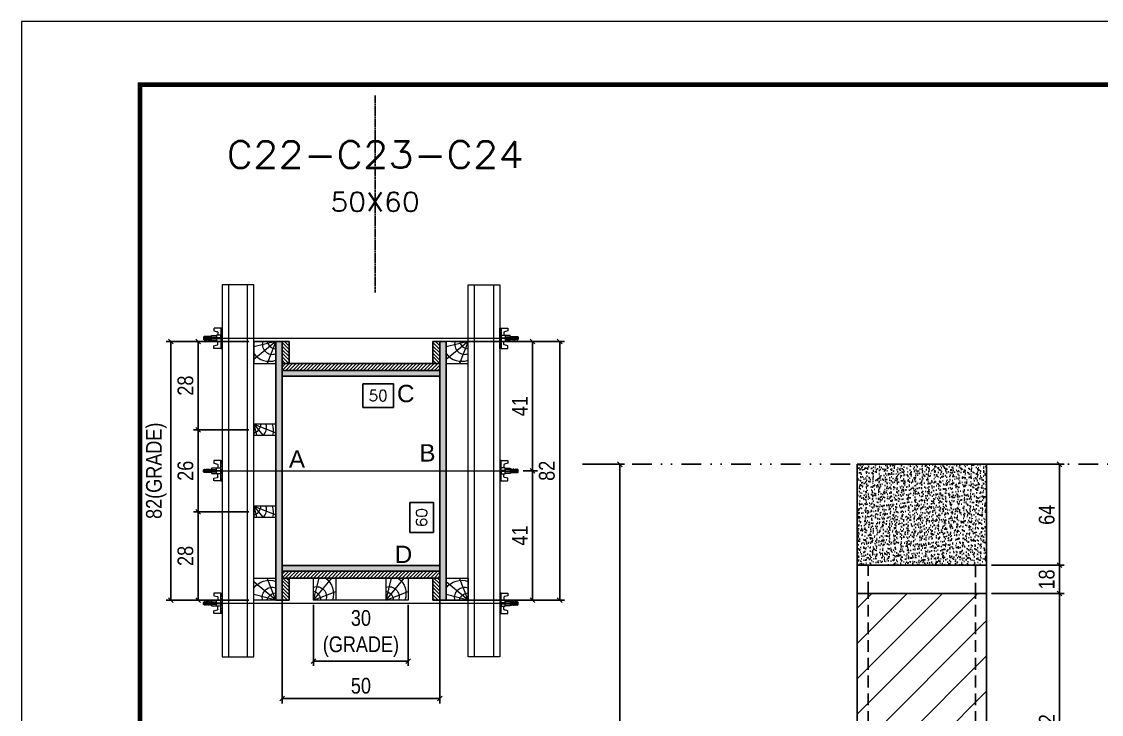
# Model space of a CAD drawing. Extents: x 2949 to 9203, y -16089 to 12527.
# Drawn here: x 6133 to 6817, y -547 to -108 of the extents above; entities that cross this region are included whole.
import ezdxf
from ezdxf.enums import TextEntityAlignment as Align

# ---------------------------------------------------------------- set-up
doc = ezdxf.new("R2010")
doc.units = 0
for name, pattern in [('DASHED', [0.75, 0.5, -0.25]), ('DIVIDE2', [0.625, 0.25, -0.125, 0, -0.125, 0, -0.125]), ('HIDDEN', [0.375, 0.25, -0.125])]:
    doc.linetypes.add(name, pattern=pattern)
for name, color, linetype in [('CHAPA', 1, 'Continuous'), ('COTA', 241, 'Continuous'), ('cotas', 4, 'Continuous'), ('MEIO_PONT', 93, 'Continuous'), ('Nível', 160, 'Continuous'), ('Painéis', 200, 'Continuous'), ('SARRAFO', 251, 'Continuous'), ('Sarrafo de Pressão', 42, 'HIDDEN'), ('Texto de Titulo', 7, 'Continuous'), ('Texto Qtd Sarr', 242, 'Continuous'), ('TEXTO_GERAL', 7, 'Continuous')]:
    doc.layers.add(name, color=color, linetype=linetype)
for name, color, linetype, lineweight in [('Folhas', 255, 'Continuous', 9), ('Hachura', 251, 'Continuous', 9), ('Madeira', 126, 'Continuous', 18), ('Perfil Metálico', 224, 'Continuous', 18), ('SARRAFO DE PRESSAO', 251, 'DASHED', 9), ('Texto Seção', 7, 'Continuous', 15)]:
    doc.layers.add(name, color=color, linetype=linetype, lineweight=lineweight)
doc.styles.add('ARIAL', font='arial.ttf')
doc.styles.add('COTA TECNICA', font='techl___.ttf', dxfattribs={"height": 10})
doc.styles.add('COTA TECNICA 2X', font='techl___.ttf', dxfattribs={"height": 10})
doc.styles.add('COTA TECNICA-50', font='techl___.ttf', dxfattribs={"height": 10})
doc.styles.add('ROMANS', font='romans.shx')
doc.dimstyles.new('COTA PAINEL-50', dxfattribs={"dimtxt": 10, "dimasz": 3, "dimexe": 3, "dimexo": 3, "dimgap": 3, "dimtad": 1, "dimdec": 1, "dimzin": 12, "dimdsep": 46, "dimtxsty": 'COTA TECNICA-50', "dimblk1": 'OBLIQUE', "dimblk2": 'OBLIQUE', "dimsah": 1, "dimcen": 0.9, "dimclrd": 4, "dimclre": 4, "dimclrt": 240, "dimadec": 1, "dimazin": 3, "dimtfac": 1, "dimtdec": 1, "dimtmove": 0, "dimatfit": 3, "dimfxl": 1, "dimtolj": 1, "dimtzin": 12, "dimarcsym": 0})
doc.dimstyles.new('PAINEL', dxfattribs={"dimtxt": 10, "dimasz": 3, "dimexe": 3, "dimexo": 3, "dimgap": 3, "dimtad": 1, "dimdec": 1, "dimzin": 12, "dimdsep": 46, "dimtxsty": 'COTA TECNICA', "dimblk1": 'OBLIQUE', "dimblk2": 'OBLIQUE', "dimsah": 1, "dimcen": 0.9, "dimclrd": 4, "dimclre": 4, "dimclrt": 240, "dimadec": 1, "dimazin": 3, "dimtfac": 1, "dimtdec": 1, "dimtmove": 0, "dimatfit": 3, "dimfxl": 1, "dimtolj": 1, "dimtzin": 12, "dimarcsym": 0})
doc.dimstyles.new('SECAO PILAR', dxfattribs={"dimtxt": 10, "dimasz": 3, "dimexe": 3, "dimexo": 3, "dimgap": 3, "dimtad": 1, "dimdec": 1, "dimlfac": 0.5, "dimzin": 12, "dimdsep": 46, "dimtxsty": 'COTA TECNICA 2X', "dimblk1": 'OBLIQUE', "dimblk2": 'OBLIQUE', "dimsah": 1, "dimcen": 0.9, "dimclrd": 256, "dimclre": 256, "dimclrt": 256, "dimadec": 1, "dimazin": 3, "dimtfac": 1, "dimtdec": 1, "dimtmove": 0, "dimatfit": 3, "dimfxl": 1, "dimtolj": 1, "dimtzin": 12, "dimarcsym": 0})
doc.dimstyles.new('SECÇÃO 2', dxfattribs={"dimtxt": 7, "dimasz": 6, "dimexe": 0.18, "dimexo": 2, "dimgap": -4, "dimtad": 3, "dimdec": 1, "dimlfac": 0.5, "dimzin": 12, "dimdsep": 46, "dimtxsty": 'ROMANS', "dimblk": 'ARCHTICK', "dimcen": 0.09, "dimse1": 1, "dimse2": 1, "dimsd1": 1, "dimsd2": 1, "dimclrd": 180, "dimclre": 5, "dimclrt": 1, "dimadec": 0, "dimazin": 3, "dimtfac": 1, "dimtdec": 1, "dimtofl": 0, "dimtmove": 0, "dimatfit": 3, "dimldrblk": 'ARCHTICK', "dimfxl": 1, "dimtolj": 1, "dimtzin": 0, "dimarcsym": 0})

# ---------------------------------------------------------------- blocks, each defined once
blk = doc.blocks.new('9999999999')
at = {"layer": 'Folhas'}
blk.add_lwpolyline([(98138.98, 34190.21), (99623.98, 34190.21), (99623.98, 35240.21), (98138.98, 35240.21)], close=True, dxfattribs=at)
at = {"layer": 'Folhas', "color": 30, "const_width": 3}
blk.add_lwpolyline([(98213.98, 34230.21), (99583.98, 34230.21), (99583.98, 35200.21), (98213.98, 35200.21)], close=True, dxfattribs=at)
blk = doc.blocks.new('*D2801')
at = {"layer": 'COTA', "color": 180, "lineweight": -2, "transparency": 16777216}
for p, q in [((6393.69, -412.59), (6378.69, -412.59)), ((6378.69, -412.59), (6378.69, -431.59)), ((6393.69, -431.59), (6393.69, -412.59)), ((6378.69, -431.59), (6393.69, -431.59))]:
    blk.add_line(p, q, dxfattribs=at)
at = {"layer": 'Defpoints', "color": 0, "transparency": 16777216}
for p in [(6297.69, -332.41), (6297.69, -452.41), (6397.69, -452.41)]:
    blk.add_point(p, dxfattribs=at)
at = {"layer": 'COTA', "color": 1, "transparency": 16777216, "insert": (6386.19, -422.09), "char_height": 7, "attachment_point": 5, "rotation": 90, "style": 'ROMANS'}
blk.add_mtext('\\A1;60', dxfattribs=at)
blk = doc.blocks.new('_ArchTick')
at = {"color": 0, "linetype": 'ByBlock', "const_width": 0.15}
blk.add_lwpolyline([(-0.5, -0.5), (0.5, 0.5)], dxfattribs=at)
blk = doc.blocks.new('_Oblique')
at = {"color": 0, "linetype": 'ByBlock', "lineweight": -2}
blk.add_line((-0.5, -0.5), (0.5, 0.5), dxfattribs=at)
blk = doc.blocks.new('*D2802')
at = {"layer": 'COTA', "lineweight": -2, "transparency": 16777216}
for p, q in [((6404.69, -310.41), (6476.71, -310.41)), ((6473.71, -310.41), (6473.71, -474.41)), ((6404.69, -474.41), (6476.71, -474.41))]:
    blk.add_line(p, q, dxfattribs=at)
at = {"layer": 'Defpoints', "color": 0, "transparency": 16777216}
for p in [(6401.69, -310.41), (6401.69, -474.41), (6473.71, -474.41)]:
    blk.add_point(p, dxfattribs=at)
at = {"layer": 'COTA', "lineweight": -2, "transparency": 16777216, "xscale": 3, "yscale": 3, "zscale": 3}
for p, rotation in [((6473.71, -310.41), 90), ((6473.71, -474.41), 270)]:
    blk.add_blockref('_Oblique', p, dxfattribs=dict(at, rotation=rotation))
at = {"layer": 'COTA', "transparency": 16777216, "insert": (6465.62, -392.41), "char_height": 10, "attachment_point": 5, "rotation": 90, "style": 'COTA TECNICA 2X'}
blk.add_mtext('\\A1;82', dxfattribs=at)
blk = doc.blocks.new('*D2803')
at = {"layer": 'COTA', "lineweight": -2, "transparency": 16777216}
for p, q in [((6438.69, -310.41), (6459.56, -310.41)), ((6456.56, -310.41), (6456.56, -392.48)), ((6450.49, -392.48), (6459.56, -392.48))]:
    blk.add_line(p, q, dxfattribs=at)
at = {"layer": 'Defpoints', "color": 0, "transparency": 16777216}
for p in [(6435.69, -310.41), (6447.49, -392.48), (6456.56, -392.48)]:
    blk.add_point(p, dxfattribs=at)
at = {"layer": 'COTA', "lineweight": -2, "transparency": 16777216, "xscale": 3, "yscale": 3, "zscale": 3}
for p, rotation in [((6456.56, -310.41), 90), ((6456.56, -392.48), 270)]:
    blk.add_blockref('_Oblique', p, dxfattribs=dict(at, rotation=rotation))
at = {"layer": 'COTA', "transparency": 16777216, "insert": (6448.49, -351.45), "char_height": 10, "attachment_point": 5, "rotation": 90, "style": 'COTA TECNICA 2X'}
blk.add_mtext('\\A1;41', dxfattribs=at)
blk = doc.blocks.new('*D2804')
at = {"layer": 'COTA', "lineweight": -2, "transparency": 16777216}
for p, q in [((6450.49, -392.48), (6459.56, -392.48)), ((6456.56, -474.41), (6456.56, -392.48)), ((6438.69, -474.41), (6459.56, -474.41))]:
    blk.add_line(p, q, dxfattribs=at)
at = {"layer": 'Defpoints', "color": 0, "transparency": 16777216}
for p in [(6447.49, -392.48), (6456.56, -392.48), (6435.69, -474.41)]:
    blk.add_point(p, dxfattribs=at)
at = {"layer": 'COTA', "lineweight": -2, "transparency": 16777216, "xscale": 3, "yscale": 3, "zscale": 3}
for p, rotation in [((6456.56, -392.48), 90), ((6456.56, -474.41), 270)]:
    blk.add_blockref('_Oblique', p, dxfattribs=dict(at, rotation=rotation))
at = {"layer": 'COTA', "transparency": 16777216, "insert": (6448.49, -433.45), "char_height": 10, "attachment_point": 5, "rotation": 90, "style": 'COTA TECNICA 2X'}
blk.add_mtext('\\A1;41', dxfattribs=at)
blk = doc.blocks.new('*D2805')
at = {"layer": 'COTA', "color": 180, "lineweight": -2, "transparency": 16777216}
for p, q in [((6368.29, -337.21), (6348.95, -337.21)), ((6348.95, -337.21), (6348.95, -352.21)), ((6368.29, -352.21), (6368.29, -337.21)), ((6348.95, -352.21), (6368.29, -352.21))]:
    blk.add_line(p, q, dxfattribs=at)
at = {"layer": 'Defpoints', "color": 0, "transparency": 16777216}
for p in [(6297.69, -332.41), (6397.69, -332.41), (6397.69, -356.21)]:
    blk.add_point(p, dxfattribs=at)
at = {"layer": 'COTA', "color": 1, "transparency": 16777216, "insert": (6358.62, -344.71), "char_height": 7, "attachment_point": 5, "style": 'ROMANS'}
blk.add_mtext('\\A1;50', dxfattribs=at)
blk = doc.blocks.new('titulo1')
at = {"layer": 'Defpoints', "color": 252, "linetype": 'HIDDEN', "ltscale": 2}
blk.add_line((0, 0), (0, 125), dxfattribs=at)
at = {"layer": 'Defpoints', "style": 'ROMANS', "oblique": 15}
blk.add_attdef('FOLHA', text='', height=10, dxfattribs=at).set_placement((0, 15.58), align=Align.MIDDLE_CENTER)
at = {"layer": 'Texto Qtd Sarr', "color": 3, "style": 'ROMANS', "oblique": 15}
for tag, height, p in [('TITULO', 17, (0, 71.45)), ('SEÇÃO', 12, (0, 41.55))]:
    blk.add_attdef(tag, text='', height=height, dxfattribs=at).set_placement(p, align=Align.MIDDLE_CENTER)
blk = doc.blocks.new('PONTALETE')
at = {"layer": 'Madeira'}
for q in [(2.71, 7), (7, 5.76), (7, 1.74)]:
    blk.add_line((0, 0), q, dxfattribs=at)
blk.add_lwpolyline([(0, 0), (7, 0), (7, 7), (0, 7)], close=True, dxfattribs=at)
for centre, radius, start, end in [((2.04, 0.06), 6.23, 37.2818, 109.0913), ((1.09, 0.9), 3.19, 343.603, 109.9847), ((-0.21, -0.78), 3.09, 14.6322, 86.0383)]:
    blk.add_arc(centre, radius, start, end, dxfattribs=at)
blk = doc.blocks.new('*D2806')
at = {"layer": 'COTA', "lineweight": -2, "transparency": 16777216}
for p, q in [((6276.69, -310.41), (6224.16, -310.41)), ((6227.16, -310.41), (6227.16, -474.41)), ((6276.69, -474.41), (6224.16, -474.41))]:
    blk.add_line(p, q, dxfattribs=at)
at = {"layer": 'Defpoints', "color": 0, "transparency": 16777216}
for p in [(6279.69, -310.41), (6227.16, -474.41), (6279.69, -474.41)]:
    blk.add_point(p, dxfattribs=at)
at = {"layer": 'COTA', "lineweight": -2, "transparency": 16777216, "xscale": 3, "yscale": 3, "zscale": 3}
for p, rotation in [((6227.16, -310.41), 90), ((6227.16, -474.41), 270)]:
    blk.add_blockref('_Oblique', p, dxfattribs=dict(at, rotation=rotation))
at = {"layer": 'COTA', "transparency": 16777216, "insert": (6217.94, -392.41), "char_height": 10, "attachment_point": 5, "rotation": 90, "style": 'COTA TECNICA 2X'}
blk.add_mtext('\\A1;82(GRADE)', dxfattribs=at)
blk = doc.blocks.new('*D2807')
at = {"layer": 'COTA', "lineweight": -2, "transparency": 16777216}
for p, q in [((6276.69, -418.41), (6241.54, -418.41)), ((6244.54, -418.41), (6244.54, -474.41)), ((6276.69, -474.41), (6241.54, -474.41))]:
    blk.add_line(p, q, dxfattribs=at)
at = {"layer": 'Defpoints', "color": 0, "transparency": 16777216}
for p in [(6279.69, -418.41), (6244.54, -474.41), (6279.69, -474.41)]:
    blk.add_point(p, dxfattribs=at)
at = {"layer": 'COTA', "lineweight": -2, "transparency": 16777216, "xscale": 3, "yscale": 3, "zscale": 3}
for p, rotation in [((6244.54, -418.41), 90), ((6244.54, -474.41), 270)]:
    blk.add_blockref('_Oblique', p, dxfattribs=dict(at, rotation=rotation))
at = {"layer": 'COTA', "transparency": 16777216, "insert": (6236.45, -446.41), "char_height": 10, "attachment_point": 5, "rotation": 90, "style": 'COTA TECNICA 2X'}
blk.add_mtext('\\A1;28', dxfattribs=at)
blk = doc.blocks.new('MEIO PONTALETE')
at = {"layer": 'Madeira'}
for q in [(2.71, 7), (3.5, 2.88), (3.5, 0.87)]:
    blk.add_line((0, 0), q, dxfattribs=at)
blk.add_lwpolyline([(0, 0), (3.5, 0), (3.5, 7), (0, 7)], close=True, dxfattribs=at)
for centre, radius, start, end in [((2.04, 0.06), 6.23, 76.4499, 109.0913), ((1.09, 0.9), 3.19, 40.9063, 109.9847), ((-0.21, -0.78), 3.09, 14.6322, 86.0383)]:
    blk.add_arc(centre, radius, start, end, dxfattribs=at)
blk = doc.blocks.new('C')
at = {"layer": 'Hachura', "color": 0}
for p, q in [((0, 3.22), (0, -3.22)), ((0.45, 3.22), (0, 3.22)), ((0.46, 3.16), (0, 3.16)), ((0.46, 3.05), (0, 3.05)), ((0.46, 2.88), (0, 2.88)), ((0, 2.75), (0, -1.16)), ((0.46, 2.65), (0, 2.65)), ((0.46, 2.23), (0, 2.23)), ((0.46, 1.51), (0, 1.51)), ((0.39, 0.49), (0.17, 0.49)), ((0.45, -3.23), (0.45, 3.22)), ((0.45, 3.22), (2.58, 3.22)), ((1.74, 0.97), (0.45, 0.97)), ((1.45, 0.1), (0.45, 0.1)), ((1.35, 1.94), (1.35, 0.96)), ((2.58, 2.39), (1.47, 2.09)), ((1.74, -0.97), (1.74, 0.97)), ((1.74, 0.97), (1.74, 0.84)), ((1.74, 0.97), (1.74, 0.84)), ((1.74, 0.84), (3.35, 0.84)), ((3.35, 0.45), (1.74, 0.45)), ((2.58, 3.22), (2.58, 2.39)), ((3.32, 0.84), (3.32, -0.84)), ((3.35, 0.84), (3.35, -0.84)), ((3.68, 0.45), (3.35, 0.45)), ((3.84, -0.52), (3.35, 0.45)), ((3.35, 0.06), (3.67, -0.57)), ((3.68, 0.45), (4.16, -0.52)), ((3.72, 0.5), (4.25, -0.57)), ((4.37, -0.55), (3.83, 0.53)), ((4.15, 0.45), (3.93, 0.45)), ((4.42, -0.52), (3.93, 0.45)), ((4.15, 0.45), (4.26, 0.45)), ((4.26, 0.45), (4.74, -0.52)), ((4.3, 0.5), (4.83, -0.57)), ((4.95, -0.55), (4.41, 0.53)), ((4.51, 0.45), (4.84, 0.45)), ((5, -0.52), (4.51, 0.45)), ((4.84, 0.45), (5.32, -0.52)), ((4.88, 0.5), (5.41, -0.57)), ((5.53, -0.55), (4.99, 0.53)), ((5.58, -0.52), (5.09, 0.45)), ((5.42, 0.45), (5.09, 0.45)), ((5.58, -0.52), (5.09, 0.45)), ((5.42, 0.45), (5.74, -0.19)), ((5.46, 0.5), (5.74, -0.07)), ((5.74, 0.19), (5.57, 0.53)), ((5.74, 0.32), (5.68, 0.45)), ((5.68, 0.45), (5.74, 0.45)), ((5.74, 0.45), (5.9, 0.29)), ((5.74, 0.45), (5.74, -0.52)), ((5.9, -0.36), (5.9, 0.29)), ((0.45, 0), (0, 0)), ((0.46, -1.52), (0, -1.52)), ((0.46, -2.23), (0, -2.23)), ((0.46, -2.65), (0, -2.65)), ((0.46, -2.88), (0, -2.88)), ((0.46, -3.05), (0, -3.05)), ((0.46, -3.16), (0, -3.16)), ((0, -3.22), (2.57, -3.22)), ((0.08, -0.48), (0.29, -0.48)), ((0.29, -0.48), (0.4, -0.48)), ((0.45, 0), (0.45, -0.97)), ((0.45, -0.16), (1.45, -0.16)), ((0.45, -0.65), (0.45, -0.32)), ((0.45, -3.23), (0.45, -0.65)), ((0.45, -0.97), (1.74, -0.97)), ((1.35, -1.94), (1.35, -0.97)), ((2.58, -2.39), (1.47, -2.1)), ((3.35, -0.32), (1.74, -0.32)), ((3.35, -0.84), (1.74, -0.84)), ((2.58, -3.23), (2.58, -2.39)), ((3.35, -0.07), (3.58, -0.52)), ((3.35, -0.52), (3.58, -0.52)), ((3.84, -0.52), (4.16, -0.52)), ((4.42, -0.52), (4.74, -0.52)), ((4.63, -0.52), (4.74, -0.52)), ((5, -0.52), (5.32, -0.52)), ((5.58, -0.52), (5.74, -0.52)), ((5.74, -0.52), (5.9, -0.36)), ((5.74, -0.52), (5.74, -0.52))]:
    blk.add_line(p, q, dxfattribs=at)
for centre, radius, start, end in [((1.52, 1.94), 0.161, 104.7436, 180), ((1.44, -0.03), 0.129, 272.695, 87.305), ((3.81, 0.39), 0.143, 25.5688, 154.4312), ((4.39, 0.39), 0.143, 25.5688, 154.4312), ((4.97, 0.39), 0.143, 25.5688, 154.4312), ((5.55, 0.39), 0.143, 25.5688, 154.4312), ((0.17, -0.37), 0.174, 221.744, 317.8592), ((1.52, -1.94), 0.161, 180, 255.2564), ((3.71, -0.4), 0.174, 222.1408, 318.256), ((4.29, -0.4), 0.174, 222.1408, 318.256), ((4.87, -0.4), 0.174, 222.1408, 318.256), ((5.45, -0.4), 0.174, 222.1408, 318.256), ((5.61, -0.4), 0.174, 317.8592, 318.256)]:
    blk.add_arc(centre, radius, start, end, dxfattribs=at)
blk = doc.blocks.new('*D2782')
at = {"layer": 'COTA', "lineweight": -2, "transparency": 16777216}
for p, q in [((6276.69, -310.41), (6241.54, -310.41)), ((6244.54, -310.41), (6244.54, -366.41)), ((6276.69, -366.41), (6241.54, -366.41))]:
    blk.add_line(p, q, dxfattribs=at)
at = {"layer": 'Defpoints', "color": 0, "transparency": 16777216}
for p in [(6279.69, -310.41), (6244.54, -366.41), (6279.69, -366.41)]:
    blk.add_point(p, dxfattribs=at)
at = {"layer": 'COTA', "lineweight": -2, "transparency": 16777216, "xscale": 3, "yscale": 3, "zscale": 3}
for p, rotation in [((6244.54, -310.41), 90), ((6244.54, -366.41), 270)]:
    blk.add_blockref('_Oblique', p, dxfattribs=dict(at, rotation=rotation))
at = {"layer": 'COTA', "transparency": 16777216, "insert": (6236.45, -338.41), "char_height": 10, "attachment_point": 5, "rotation": 90, "style": 'COTA TECNICA 2X'}
blk.add_mtext('\\A1;28', dxfattribs=at)
blk = doc.blocks.new('*D2808')
at = {"layer": 'cotas', "color": 4, "linetype": 'ByBlock', "lineweight": -2, "transparency": 16777216}
for p, q in [((6491.13, -388.31), (6514.85, -388.31)), ((6511.85, -388.31), (6511.85, -766.31)), ((6491.13, -766.31), (6514.85, -766.31))]:
    blk.add_line(p, q, dxfattribs=at)
at = {"layer": 'Defpoints', "color": 0, "linetype": 'ByBlock', "transparency": 16777216}
for p in [(6488.13, -388.31), (6488.13, -766.31), (6511.85, -766.31)]:
    blk.add_point(p, dxfattribs=at)
at = {"layer": 'cotas', "color": 4, "linetype": 'ByBlock', "lineweight": -2, "transparency": 16777216, "xscale": 3, "yscale": 3, "zscale": 3}
for p, rotation in [((6511.85, -388.31), 90), ((6511.85, -766.31), 270)]:
    blk.add_blockref('_Oblique', p, dxfattribs=dict(at, rotation=rotation))
at = {"layer": 'cotas', "color": 240, "linetype": 'ByBlock', "transparency": 16777216, "insert": (6503.61, -564.15), "char_height": 10, "attachment_point": 5, "rotation": 90, "style": 'COTA TECNICA'}
blk.add_mtext('\\A1;378', dxfattribs=at)
blk = doc.blocks.new('*D2786')
at = {"layer": 'COTA', "color": 4, "linetype": 'ByBlock', "lineweight": -2, "transparency": 16777216}
for p, q in [((6747.42, -470.31), (6793.66, -470.31)), ((6790.66, -642.31), (6790.66, -470.31)), ((6747.42, -642.31), (6793.66, -642.31))]:
    blk.add_line(p, q, dxfattribs=at)
at = {"layer": 'Defpoints', "color": 0, "linetype": 'ByBlock', "transparency": 16777216}
for p in [(6744.42, -470.31), (6790.66, -470.31), (6744.42, -642.31)]:
    blk.add_point(p, dxfattribs=at)
at = {"layer": 'COTA', "color": 4, "linetype": 'ByBlock', "lineweight": -2, "transparency": 16777216, "xscale": 3, "yscale": 3, "zscale": 3}
for p, rotation in [((6790.66, -470.31), 90), ((6790.66, -642.31), 270)]:
    blk.add_blockref('_Oblique', p, dxfattribs=dict(at, rotation=rotation))
at = {"layer": 'COTA', "color": 240, "linetype": 'ByBlock', "transparency": 16777216, "insert": (6782.59, -556.31), "char_height": 10, "attachment_point": 5, "rotation": 90, "style": 'COTA TECNICA'}
blk.add_mtext('\\A1;172', dxfattribs=at)
blk = doc.blocks.new('*D2787')
at = {"layer": 'COTA', "color": 4, "linetype": 'ByBlock', "lineweight": -2, "transparency": 16777216}
for p, q in [((6747.42, -388.31), (6793.66, -388.31)), ((6790.66, -388.31), (6790.66, -452.31)), ((6747.42, -452.31), (6793.66, -452.31))]:
    blk.add_line(p, q, dxfattribs=at)
at = {"layer": 'Defpoints', "color": 0, "linetype": 'ByBlock', "transparency": 16777216}
for p in [(6744.42, -388.31), (6744.42, -452.31), (6790.66, -452.31)]:
    blk.add_point(p, dxfattribs=at)
at = {"layer": 'COTA', "color": 4, "linetype": 'ByBlock', "lineweight": -2, "transparency": 16777216, "xscale": 3, "yscale": 3, "zscale": 3}
for p, rotation in [((6790.66, -388.31), 90), ((6790.66, -452.31), 270)]:
    blk.add_blockref('_Oblique', p, dxfattribs=dict(at, rotation=rotation))
at = {"layer": 'COTA', "color": 240, "linetype": 'ByBlock', "transparency": 16777216, "insert": (6782.56, -420.31), "char_height": 10, "attachment_point": 5, "rotation": 90, "style": 'COTA TECNICA'}
blk.add_mtext('\\A1;64', dxfattribs=at)
blk = doc.blocks.new('*D2799')
at = {"layer": 'COTA', "lineweight": -2, "transparency": 16777216}
for p, q in [((6297.69, -459.01), (6297.69, -539.89)), ((6397.69, -459.01), (6397.69, -539.89)), ((6297.69, -536.89), (6397.69, -536.89))]:
    blk.add_line(p, q, dxfattribs=at)
at = {"layer": 'Defpoints', "color": 0, "transparency": 16777216}
for p in [(6297.69, -456.01), (6397.69, -456.01), (6397.69, -536.89)]:
    blk.add_point(p, dxfattribs=at)
at = {"layer": 'COTA', "lineweight": -2, "transparency": 16777216, "xscale": 3, "yscale": 3, "zscale": 3, "rotation": 180}
blk.add_blockref('_Oblique', (6297.69, -536.89), dxfattribs=at)
at = {"layer": 'COTA', "lineweight": -2, "transparency": 16777216, "xscale": 3, "yscale": 3, "zscale": 3}
blk.add_blockref('_Oblique', (6397.69, -536.89), dxfattribs=at)
at = {"layer": 'COTA', "transparency": 16777216, "insert": (6347.69, -528.78), "char_height": 10, "attachment_point": 5, "style": 'COTA TECNICA 2X'}
blk.add_mtext('\\A1;50', dxfattribs=at)
blk = doc.blocks.new('*D2812')
at = {"layer": 'COTA', "lineweight": -2, "transparency": 16777216}
for p, q in [((6276.69, -366.41), (6241.54, -366.41)), ((6244.54, -418.41), (6244.54, -366.41)), ((6276.69, -418.41), (6241.54, -418.41))]:
    blk.add_line(p, q, dxfattribs=at)
at = {"layer": 'Defpoints', "color": 0, "transparency": 16777216}
for p in [(6244.54, -366.41), (6279.69, -366.41), (6279.69, -418.41)]:
    blk.add_point(p, dxfattribs=at)
at = {"layer": 'COTA', "lineweight": -2, "transparency": 16777216, "xscale": 3, "yscale": 3, "zscale": 3}
for p, rotation in [((6244.54, -366.41), 90), ((6244.54, -418.41), 270)]:
    blk.add_blockref('_Oblique', p, dxfattribs=dict(at, rotation=rotation))
at = {"layer": 'COTA', "transparency": 16777216, "insert": (6236.44, -392.41), "char_height": 10, "attachment_point": 5, "rotation": 90, "style": 'COTA TECNICA 2X'}
blk.add_mtext('\\A1;26', dxfattribs=at)
blk = doc.blocks.new('*D2813')
at = {"layer": 'COTA', "lineweight": -2, "transparency": 16777216}
for p, q in [((6317.69, -477.41), (6317.69, -516.13)), ((6377.69, -477.41), (6377.69, -516.13)), ((6317.69, -513.13), (6377.69, -513.13))]:
    blk.add_line(p, q, dxfattribs=at)
at = {"layer": 'Defpoints', "color": 0, "transparency": 16777216}
for p in [(6317.69, -474.41), (6377.69, -474.41), (6377.69, -513.13)]:
    blk.add_point(p, dxfattribs=at)
at = {"layer": 'COTA', "lineweight": -2, "transparency": 16777216, "xscale": 3, "yscale": 3, "zscale": 3, "rotation": 180}
blk.add_blockref('_Oblique', (6317.69, -513.13), dxfattribs=at)
at = {"layer": 'COTA', "lineweight": -2, "transparency": 16777216, "xscale": 3, "yscale": 3, "zscale": 3}
blk.add_blockref('_Oblique', (6377.69, -513.13), dxfattribs=at)
at = {"layer": 'COTA', "transparency": 16777216, "insert": (6347.69, -495.58), "char_height": 10, "attachment_point": 5, "style": 'COTA TECNICA 2X'}
blk.add_mtext('\\A1;30\\P(GRADE)', dxfattribs=at)
blk = doc.blocks.new('*D2814')
at = {"layer": 'COTA', "color": 4, "lineweight": -2, "transparency": 16777216}
for p, q in [((6747.42, -452.31), (6793.66, -452.31)), ((6790.66, -452.31), (6790.66, -470.31)), ((6747.42, -470.31), (6793.66, -470.31))]:
    blk.add_line(p, q, dxfattribs=at)
at = {"layer": 'Defpoints', "color": 0, "transparency": 16777216}
for p in [(6744.42, -452.31), (6744.42, -470.31), (6790.66, -470.31)]:
    blk.add_point(p, dxfattribs=at)
at = {"layer": 'COTA', "color": 4, "lineweight": -2, "transparency": 16777216, "xscale": 3, "yscale": 3, "zscale": 3}
for p, rotation in [((6790.66, -452.31), 90), ((6790.66, -470.31), 270)]:
    blk.add_blockref('_Oblique', p, dxfattribs=dict(at, rotation=rotation))
at = {"layer": 'COTA', "color": 240, "transparency": 16777216, "insert": (6782.56, -461.31), "char_height": 10, "attachment_point": 5, "rotation": 90, "style": 'COTA TECNICA-50'}
blk.add_mtext('\\A1;18', dxfattribs=at)

msp = doc.modelspace()

# ---------------------------------------------------------------- hatches: boundary and pattern name
at = {"layer": 'COTA', "linetype": 'ByBlock'}
h = msp.add_hatch(dxfattribs=at)
h.set_pattern_fill('AR-CONC', color=256, scale=0.03)
h.set_pattern_definition([(50, (-122943.4104, -26118.196), (5.46554007, -0.47817257), [0.5715, -6.2865]), (355, (-122943.4104, -26118.196), (-1.05730264, 5.73170536), [0.4572, -5.02921753]), (100.4514447, (-122942.955, -26118.2357), (4.40823741, 5.25353256), [0.48570026, -5.34270734]), (46.1842, (-122943.4104, -26116.672), (8.13237123, -1.26126984), [0.85725, -9.42975]), (96.6355576, (-122942.733, -26116.777), (7.122124, 7.42278374), [0.7285507, -8.01406824]), (351.184151, (-122943.41, -26116.672), (7.122124, 7.42278374), [0.685799, -7.54379196]), (21, (-122942.6484, -26117.053), (4.54843174, -3.06795595), [0.5715, -6.2865]), (326, (-122942.6484, -26117.053), (1.85406085, 5.52563898), [0.4572, -5.0292]), (71.451445, (-122942.2694, -26117.3085), (6.40249258, 2.45768307), [0.48570026, -5.34269813]), (37.5, (-122943.4104, -26118.1958), (0.092658098, 2.536651166), [0, -4.96824, 0, -5.1054, 0, -5.04825]), (7.5, (-122943.4104, -26118.1958), (2.004589875, 3.005417245), [0, -2.91084, 0, -4.85394, 0, -1.92405]), (327.5, (-122945.1097, -26118.1958), (4.067717855, -0.17186232), [0, -1.905, 0, -5.9436, 0, -7.8867]), (317.5, (-122945.8717, -26118.196), (4.44387544, 0.76279473), [0, -2.4765, 0, -3.94716, 0, -5.6007])])
h.paths.add_polyline_path([(6662.42, -452.31), (6744.42, -452.31), (6744.42, -388.31), (6662.42, -388.31)])
at = {"layer": 'Hachura'}
h = msp.add_hatch(color=256, dxfattribs=at)
h.dxf.hatch_style = 1
h.paths.add_polyline_path([(6297.69, -474.41), (6293.69, -474.41), (6293.69, -310.41), (6297.69, -310.41)])
h = msp.add_hatch(color=256, dxfattribs=at)
h.dxf.hatch_style = 1
h.paths.add_polyline_path([(6297.69, -474.41), (6293.69, -474.41), (6293.69, -310.41), (6297.69, -310.41)])
h = msp.add_hatch(dxfattribs=at)
h.set_pattern_fill('ANSI31', color=256, scale=0.5, angle=90, style=0)
h.set_pattern_definition([(135, (-16593.719, 8813.5384), (-1.12253202, -1.12253202), [])])
h.paths.add_polyline_path([(6297.69, -324.41), (6302.09, -324.41), (6302.09, -310.41), (6297.69, -310.41)])
h = msp.add_hatch(dxfattribs=at)
h.set_pattern_fill('ANSI31', color=256, scale=0.5, angle=90, style=0)
h.set_pattern_definition([(135, (-16531.719, 8813.5384), (-1.12253202, -1.12253202), [])])
h.paths.add_polyline_path([(6397.69, -324.41), (6393.29, -324.41), (6393.29, -310.41), (6397.69, -310.41)])
h = msp.add_hatch(color=256, dxfattribs=at)
h.dxf.hatch_style = 1
h.paths.add_polyline_path([(6397.69, -474.41), (6401.69, -474.41), (6401.69, -310.41), (6397.69, -310.41)])
h = msp.add_hatch(color=256, dxfattribs=at)
h.dxf.hatch_style = 1
h.paths.add_polyline_path([(6397.69, -474.41), (6401.69, -474.41), (6401.69, -310.41), (6397.69, -310.41)])
h = msp.add_hatch(dxfattribs=at)
h.set_pattern_fill('ANSI31', color=256, scale=0.5, style=0)
h.set_pattern_definition([(45, (15471.641, 22600.5947), (-1.12253202, 1.12253202), [])])
h.paths.add_polyline_path([(6397.69, -328.81), (6397.69, -324.41), (6297.69, -324.41), (6297.69, -328.81)])
h = msp.add_hatch(color=256, dxfattribs=at)
h.dxf.hatch_style = 1
h.paths.add_polyline_path([(6297.69, -328.81), (6297.69, -332.41), (6397.69, -332.41), (6397.69, -328.81)])
h = msp.add_hatch(color=256, dxfattribs=at)
h.dxf.hatch_style = 1
h.paths.add_polyline_path([(6297.69, -328.81), (6297.69, -332.41), (6397.69, -332.41), (6397.69, -328.81)])
h = msp.add_hatch(color=256, dxfattribs=at)
h.dxf.hatch_style = 1
h.paths.add_polyline_path([(6297.69, -452.41), (6297.69, -456.01), (6397.69, -456.01), (6397.69, -452.41)])
h = msp.add_hatch(color=256, dxfattribs=at)
h.dxf.hatch_style = 1
h.paths.add_polyline_path([(6297.69, -452.41), (6297.69, -456.01), (6397.69, -456.01), (6397.69, -452.41)])
h = msp.add_hatch(dxfattribs=at)
h.set_pattern_fill('ANSI31', color=256, scale=0.5, style=0)
h.set_pattern_definition([(45, (15471.641, 22646.5947), (-1.12253202, 1.12253202), [])])
h.paths.add_polyline_path([(6397.69, -456.01), (6397.69, -460.41), (6297.69, -460.41), (6297.69, -456.01)])
h = msp.add_hatch(dxfattribs=at)
h.set_pattern_fill('ANSI31', color=256, scale=0.5, angle=90, style=0)
h.set_pattern_definition([(135, (-16593.719, 9028.5384), (-1.12253202, -1.12253202), [])])
h.paths.add_polyline_path([(6297.69, -460.41), (6302.09, -460.41), (6302.09, -474.41), (6297.69, -474.41)])
h = msp.add_hatch(dxfattribs=at)
h.set_pattern_fill('ANSI31', color=256, scale=0.5, angle=90, style=0)
h.set_pattern_definition([(135, (-16531.719, 9028.5384), (-1.12253202, -1.12253202), [])])
h.paths.add_polyline_path([(6397.69, -460.41), (6393.29, -460.41), (6393.29, -474.41), (6397.69, -474.41)])
at = {"layer": 'Hachura', "linetype": 'ByBlock'}
h = msp.add_hatch(dxfattribs=at)
h.set_pattern_fill('ANSI31', color=256, scale=5)
h.set_pattern_definition([(45, (3111.566, 3445.725), (-11.22532, 11.22532), [])])
h.paths.add_polyline_path([(6744.42, -470.31), (6662.42, -470.31), (6662.42, -642.31), (6744.42, -642.31)])

# ---------------------------------------------------------------- linework, layer by layer
at = {"layer": 'CHAPA'}
for points in [[(6297.69, -474.41), (6293.69, -474.41), (6293.69, -310.41), (6297.69, -310.41)], [(6297.69, -474.41), (6293.69, -474.41), (6293.69, -310.41), (6297.69, -310.41)], [(6397.69, -474.41), (6401.69, -474.41), (6401.69, -310.41), (6397.69, -310.41)], [(6397.69, -474.41), (6401.69, -474.41), (6401.69, -310.41), (6397.69, -310.41)], [(6297.69, -328.81), (6297.69, -332.41), (6397.69, -332.41), (6397.69, -328.81)], [(6297.69, -328.81), (6297.69, -332.41), (6397.69, -332.41), (6397.69, -328.81)], [(6297.69, -452.41), (6297.69, -456.01), (6397.69, -456.01), (6397.69, -452.41)], [(6297.69, -452.41), (6297.69, -456.01), (6397.69, -456.01), (6397.69, -452.41)]]:
    msp.add_lwpolyline(points, close=True, dxfattribs=at)
at = {"layer": 'COTA', "linetype": 'ByBlock'}
msp.add_lwpolyline([(6662.42, -452.31), (6744.42, -452.31), (6744.42, -388.31), (6662.42, -388.31)], close=True, dxfattribs=at)
at = {"layer": 'Hachura'}
for p, q in [((6248.89, -308.41), (6442.69, -308.4)), ((6248.89, -392.41), (6442.69, -392.42)), ((6248.89, -476.41), (6442.69, -476.42))]:
    msp.add_line(p, q, dxfattribs=at)
at = {"layer": 'Madeira'}
for points in [[(6293.69, -474.41), (6279.69, -474.41), (6279.69, -310.41), (6293.69, -310.41)], [(6401.69, -474.41), (6415.69, -474.41), (6415.69, -310.41), (6401.69, -310.41)], [(6317.69, -474.41), (6317.69, -460.41), (6377.69, -460.41), (6377.69, -474.41)]]:
    msp.add_lwpolyline(points, close=True, dxfattribs=at)
at = {"layer": 'Nível', "color": 4, "linetype": 'DIVIDE2', "ltscale": 50}
msp.add_line((6488.13, -388.31), (7564.03, -388.31), dxfattribs=at)
at = {"layer": 'Painéis'}
for p, q in [((6662.42, -452.31), (6744.42, -452.31)), ((6662.42, -470.31), (6662.42, -452.31)), ((6744.42, -452.31), (6744.42, -470.31)), ((6744.42, -470.31), (6662.42, -470.31)), ((6744.42, -470.31), (6662.42, -470.31))]:
    msp.add_line(p, q, dxfattribs=at)
for points in [[(6397.69, -332.41), (6297.69, -332.41), (6297.69, -452.41), (6397.69, -452.41)], [(6662.42, -642.31), (6744.42, -642.31), (6744.42, -470.31), (6662.42, -470.31)]]:
    msp.add_lwpolyline(points, close=True, dxfattribs=at)
at = {"layer": 'Perfil Metálico'}
for points in [[(6259.69, -510.41), (6279.69, -510.41), (6279.69, -274.41), (6259.69, -274.41)], [(6275.69, -274.41), (6263.69, -274.41), (6263.69, -510.41), (6275.69, -510.41)], [(6435.69, -510.41), (6415.69, -510.41), (6415.69, -274.41), (6435.69, -274.41)], [(6419.69, -274.41), (6431.69, -274.41), (6431.69, -510.41), (6419.69, -510.41)]]:
    msp.add_lwpolyline(points, close=True, dxfattribs=at)
at = {"layer": 'SARRAFO'}
for points in [[(6302.09, -310.41), (6302.09, -324.41), (6297.69, -324.41), (6297.69, -310.41)], [(6393.29, -310.41), (6393.29, -324.41), (6397.69, -324.41), (6397.69, -310.41)], [(6297.69, -324.41), (6397.69, -324.41), (6397.69, -328.81), (6297.69, -328.81)], [(6297.69, -460.41), (6397.69, -460.41), (6397.69, -456.01), (6297.69, -456.01)], [(6302.09, -474.41), (6302.09, -460.41), (6297.69, -460.41), (6297.69, -474.41)], [(6393.29, -474.41), (6393.29, -460.41), (6397.69, -460.41), (6397.69, -474.41)]]:
    msp.add_lwpolyline(points, close=True, dxfattribs=at)
at = {"layer": 'Sarrafo de Pressão', "ltscale": 30}
for p, q in [((6669.42, -470.31), (6669.42, -452.31)), ((6737.42, -452.31), (6737.42, -470.31)), ((6669.42, -642.31), (6669.42, -470.31)), ((6737.42, -642.31), (6737.42, -470.31))]:
    msp.add_line(p, q, dxfattribs=at)

# ---------------------------------------------------------------- block references
at = {"layer": 'Hachura', "linetype": 'Continuous', "yscale": 2, "zscale": 2, "rotation": 180}
for p, xscale in [((6259.69, -308.41), 2), ((6435.69, -308.41), -2)]:
    msp.add_blockref('C', p, dxfattribs=dict(at, xscale=xscale))
at = {"layer": 'Hachura', "linetype": 'Continuous', "yscale": 2, "zscale": 2}
for p, xscale in [((6259.69, -392.41), -2), ((6435.69, -392.41), 2), ((6259.69, -476.41), -2), ((6435.69, -476.41), 2)]:
    msp.add_blockref('C', p, dxfattribs=dict(at, xscale=xscale))
at = {"layer": 'MEIO_PONT'}
for name, p, xscale, yscale, zscale, rotation in [('PONTALETE', (6293.69, -310.41), 2, 2, 2, 180), ('PONTALETE', (6415.69, -310.41), 2, 2, 2, 180), ('MEIO PONTALETE', (6279.69, -362.91), 1.999999997962732, 1.999999997962732, 1.999999997962732, 270), ('MEIO PONTALETE', (6279.69, -414.91), 1.999999997962732, 1.999999997962732, 1.999999997962732, 270), ('PONTALETE', (6317.69, -474.41), -2, 2, 2, 270), ('PONTALETE', (6363.69, -474.41), -2, 2, 2, 270)]:
    msp.add_blockref(name, p, dxfattribs=dict(at, xscale=xscale, yscale=yscale, zscale=zscale, rotation=rotation))
at = {"layer": 'MEIO_PONT', "xscale": -2, "yscale": 2, "zscale": 2}
for p in [(6293.69, -474.41), (6415.69, -474.41)]:
    msp.add_blockref('PONTALETE', p, dxfattribs=at)
at = {"layer": 'SARRAFO DE PRESSAO', "color": 6, "linetype": 'ByBlock'}
msp.add_blockref('9999999999', (-92006.44, -35347.8), dxfattribs=at)
at = {"layer": 'Texto Seção'}
ref = msp.add_blockref('titulo1', (6356.66, -279.39), dxfattribs=at)
ref.add_attrib('TITULO', 'C22-C23-C24', dxfattribs={"layer": 'Texto de Titulo', "color": 7, "height": 17, "style": 'ROMANS', "width": 1.1}).set_placement((6356.66, -191.89), align=Align.MIDDLE_CENTER)
ref.add_attrib('SEÇÃO', '50X60', dxfattribs={"layer": 'Texto de Titulo', "color": 7, "height": 12, "style": 'ROMANS', "width": 1.1}).set_placement((6356.66, -221.89), align=Align.MIDDLE_CENTER)

# ---------------------------------------------------------------- texts
at = {"layer": 'TEXTO_GERAL', "style": 'ARIAL'}
for s, p in [('C', (6376.1, -343.42)), ('B', (6389.86, -381.05)), ('A', (6307.15, -384.97)), ('D', (6374.7, -445.41))]:
    msp.add_text(s, height=11, dxfattribs=at).set_placement(p, align=Align.MIDDLE_CENTER)

# ---------------------------------------------------------------- dimensions: what is measured, and where the dimension line sits
at = {"layer": 'COTA'}
dim = msp.add_linear_dim(base=(6227.16, -474.41), p1=(6279.69, -310.41), p2=(6279.69, -474.41), angle=270, text='<>(GRADE)', dimstyle='SECAO PILAR', dxfattribs=at)
dim.commit()
dim.dimension.update_dxf_attribs({"geometry": '*D2806', "text_midpoint": (6217.94, -392.41)})
for base, p1, p2, angle, dimstyle, picture, middle in [((6244.54, -366.41), (6279.69, -310.41), (6279.69, -366.41), 270, 'SECAO PILAR', '*D2782', (6236.45, -338.41)), ((6473.71, -474.41), (6401.69, -310.41), (6401.69, -474.41), 270, 'SECAO PILAR', '*D2802', (6465.62, -392.41)), ((6456.56, -392.48), (6435.69, -310.41), (6447.49, -392.48), 270, 'SECAO PILAR', '*D2803', (6448.49, -351.45)), ((6244.54, -366.41), (6279.69, -418.41), (6279.69, -366.41), 90, 'SECAO PILAR', '*D2812', (6236.44, -392.41)), ((6456.56, -392.48), (6435.69, -474.41), (6447.49, -392.48), 90, 'SECAO PILAR', '*D2804', (6448.49, -433.45)), ((6244.54, -474.41), (6279.69, -418.41), (6279.69, -474.41), 270, 'SECAO PILAR', '*D2807', (6236.45, -446.41)), ((6790.66, -470.31), (6744.42, -452.31), (6744.42, -470.31), 90, 'COTA PAINEL-50', '*D2814', (6782.56, -461.31))]:
    dim = msp.add_linear_dim(base=base, p1=p1, p2=p2, angle=angle, dimstyle=dimstyle, dxfattribs=at)
    dim.commit()
    dim.dimension.update_dxf_attribs({"geometry": picture, "text_midpoint": middle})
dim = msp.add_linear_dim(base=(6397.69, -452.41), p1=(6297.69, -332.41), p2=(6297.69, -452.41), angle=270, dimstyle='SECÇÃO 2', dxfattribs=at)
dim.commit()
dim.dimension.update_dxf_attribs({"geometry": '*D2801', "text_midpoint": (6397.69, -422.09), "dimtype": 160})
dim = msp.add_linear_dim(base=(6397.69, -356.21), p1=(6297.69, -332.41), p2=(6397.69, -332.41), dimstyle='SECÇÃO 2', dxfattribs=at)
dim.commit()
dim.dimension.update_dxf_attribs({"geometry": '*D2805', "text_midpoint": (6358.62, -356.21), "dimtype": 160})
at = {"layer": 'COTA', "linetype": 'ByBlock'}
dim = msp.add_linear_dim(base=(6790.66, -452.31), p1=(6744.42, -388.31), p2=(6744.42, -452.31), angle=90, dimstyle='PAINEL', dxfattribs=at)
dim.commit()
dim.dimension.update_dxf_attribs({"geometry": '*D2787', "text_midpoint": (6782.56, -420.31)})
at = {"layer": 'COTA'}
dim = msp.add_linear_dim(base=(6397.69, -536.89), p1=(6297.69, -456.01), p2=(6397.69, -456.01), dimstyle='SECAO PILAR', dxfattribs=at)
dim.commit()
dim.dimension.update_dxf_attribs({"geometry": '*D2799', "text_midpoint": (6347.69, -528.78)})
at = {"layer": 'COTA', "linetype": 'ByBlock'}
dim = msp.add_linear_dim(base=(6790.66, -470.31), p1=(6744.42, -642.31), p2=(6744.42, -470.31), angle=90, dimstyle='PAINEL', override={"dimtmove": 1}, dxfattribs=at)
dim.commit()
dim.dimension.update_dxf_attribs({"geometry": '*D2786', "text_midpoint": (6782.59, -556.31)})
at = {"layer": 'COTA'}
dim = msp.add_linear_dim(base=(6377.69, -513.13), p1=(6317.69, -474.41), p2=(6377.69, -474.41), text='<>\\P(GRADE)', dimstyle='SECAO PILAR', dxfattribs=at)
dim.commit()
dim.dimension.update_dxf_attribs({"geometry": '*D2813', "text_midpoint": (6347.69, -495.58)})
at = {"layer": 'cotas', "linetype": 'ByBlock'}
dim = msp.add_linear_dim(base=(6511.85, -766.31), p1=(6488.13, -388.31), p2=(6488.13, -766.31), angle=90, dimstyle='PAINEL', dxfattribs=at)
dim.commit()
dim.dimension.update_dxf_attribs({"geometry": '*D2808', "text_midpoint": (6511.85, -564.15), "dimtype": 160})

doc.saveas('drawing.dxf')
